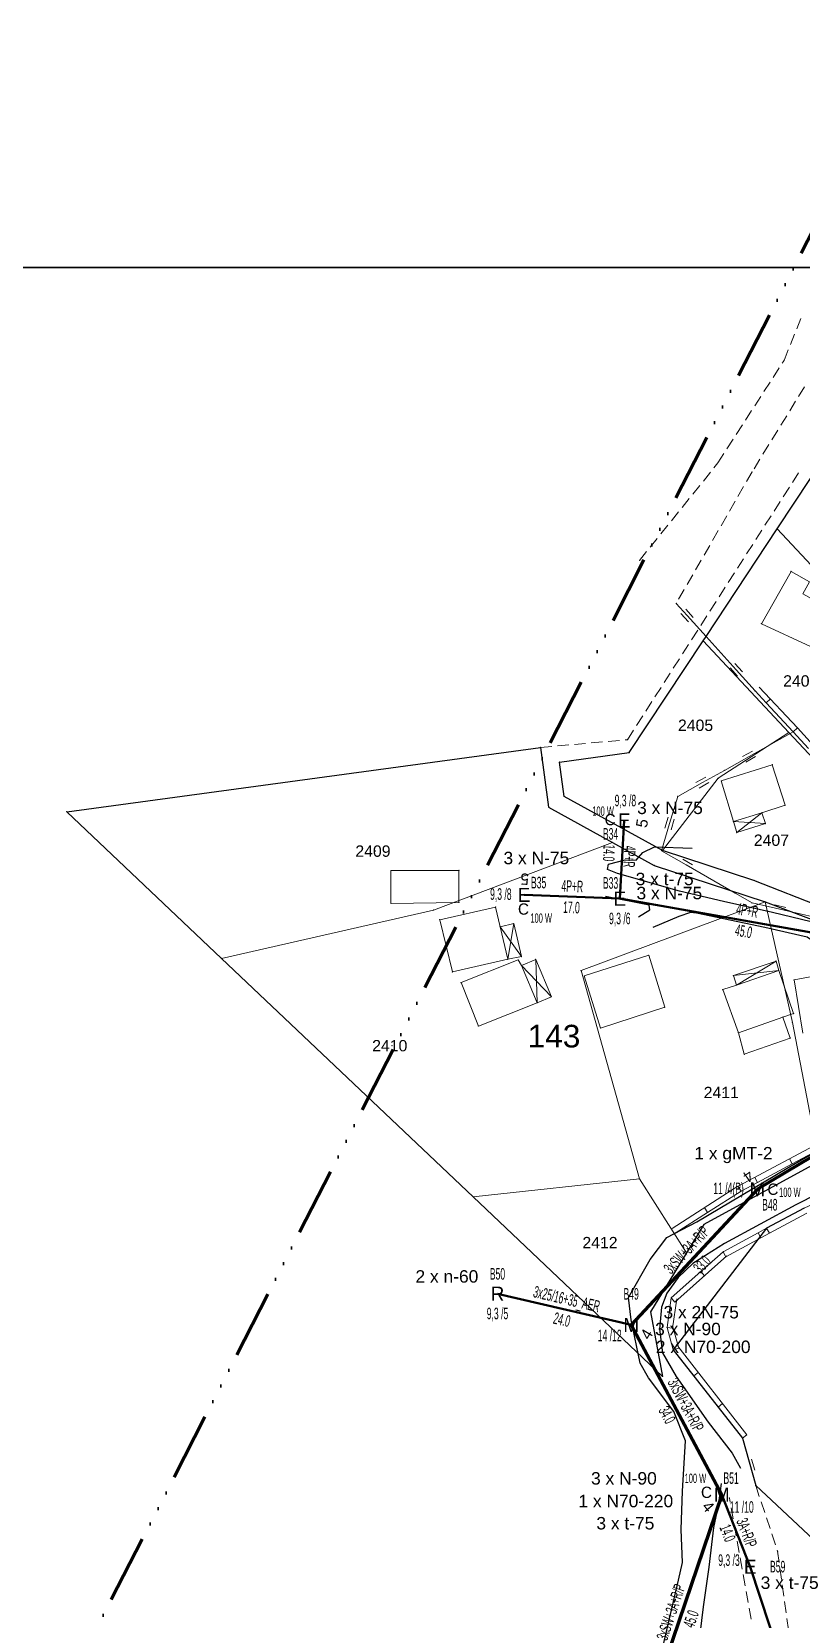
# Model space of a CAD drawing. Header units: millimetres. Extents: x 614452 to 616952, y 4151662 to 4153442.
# Drawn here: x 615285.9 to 615421.8, y 4152303.6 to 4152584.1 of the extents above; entities that cross this region are included whole.
import ezdxf
from ezdxf.enums import TextEntityAlignment as Align
from ezdxf.xclip import XClip

# ---------------------------------------------------------------- set-up
doc = ezdxf.new("R2010")
doc.units = ezdxf.units.MM
doc.header["$XCLIPFRAME"] = 2
doc.linetypes.add('ACAD_ISO14W100', pattern=[24, 12, -3, 0, -3, 0, -3, 0, -3])
for name, color, linetype, lineweight in [('02_ADA_ALN_YENI', 7, 'Continuous', 30), ('02_ADA_NO_YENI', 18, 'Continuous', 0), ('03_PARSEL_ALN_ESKI', 18, 'Continuous', 0), ('03_PARSEL_ALN_YENI', 171, 'Continuous', 0), ('03_PARSEL_NO_ESKI', 5, 'Continuous', 0), ('03_PARSEL_SNR_YENI', 5, 'Continuous', 0), ('04_YAPI_ALN_TSCLSIZ', 18, 'Continuous', 0), ('04_YAPI_SNR_TSCL', 232, 'Continuous', 0), ('04_YAPI_SNR_TSCLSZ', 77, 'Continuous', 0), ('06_DETAY_SNR_KROKI', 4, 'Continuous', 0), ('06_DETAY_SNR_PAFTA', 26, 'Continuous', 0), ('07_SNRTIP_GECERLI', 30, 'Continuous', 0), ('07_SNRTIP_SABIT', 18, 'Continuous', 0), ('DIREK_AG_MEVCUT', 120, 'Continuous', 25), ('DIREK_AG_YENI', 108, 'Continuous', 25), ('DIREK_OG_YENI', 10, 'Continuous', 25), ('HAT_AG_HAVAI_YENI', 3, 'Continuous', 50), ('HAT_OG_HAVAI_YENI', 1, 'Continuous', 70), ('NOKTA_DETAY_YENI', 171, 'Continuous', 0), ('NOKTA_PARSEL_ESKI', 6, 'Continuous', 0), ('NOKTA_PARSEL_YENI', 30, 'Continuous', 0), ('NOKTA_YAPI_TSCL', 232, 'Continuous', 0), ('NOKTA_YAPI_TSCLSIZ', 77, 'Continuous', 0), ('TRAFO_BOLGE_TUM', 254, 'ACAD_ISO14W100', 70)]:
    doc.layers.add(name, color=color, linetype=linetype, lineweight=lineweight)
for name, color, linetype in [('ANTET', 7, 'Continuous'), ('LAMBA_GUCU', 4, 'Continuous'), ('Unknown_Point_Feature', 7, 'Continuous')]:
    doc.layers.add(name, color=color, linetype=linetype)
doc.styles.add('Direk', font='B_CAD')
doc.styles.get("Standard").update_dxf_attribs({"font": 'Arial'})

# ---------------------------------------------------------------- blocks, each defined once
blk = doc.blocks.new('fggg')
at = {"layer": '02_ADA_ALN_YENI', "color": 252}
for points in [[(615438.07, 4152424.47, 0), (615413.46, 4152434.16, 0), (615397.28, 4152439.44, 0), (615379.93, 4152449.03, 0), (615379.11, 4152455.09, 0), (615391.42, 4152456.76, 0), (615404.48, 4152476.49, 0), (615404.99, 4152477.27, 0), (615417.56, 4152496.27, 0), (615440.88, 4152531.53, 0)], [(615422.33, 4152376.28, 0), (615415.69, 4152372.71, 0), (615399.2, 4152351.25, 0), (615411.43, 4152335.6, 0), (615413.77, 4152327.23, 0), (615438.88, 4152303.77, 0)]]:
    blk.add_polyline3d(points, dxfattribs=at)
blk.add_polyline3d([(615424.98, 4152384.48, 0), (615404.62, 4152373.38, 0), (615401.54, 4152368.36, 0), (615395.18, 4152357.96, 0), (615397.32, 4152346.53, 0), (615363.86, 4152378.24, 0), (615319.39, 4152420.4, 0), (615292.05, 4152446.31, 0), (615375.74, 4152457.67, 0), (615377.16, 4152447.14, 0), (615388.46, 4152440.9, 0), (615395.83, 4152436.82, 0), (615415.42, 4152430.41, 0), (615439.34, 4152421.35, 0), (615457.03, 4152420.97, 0), (615485.17, 4152426.64, 0), (615475.06, 4152416.98, 0), (615467.79, 4152411.78, 0), (615463.9, 4152409.32, 0), (615456.39, 4152404.57, 0), (615424.98, 4152384.48, 0)], close=True, dxfattribs=at)
at = {"layer": '03_PARSEL_ALN_ESKI', "color": 252}
for p in [(615403.53, 4152461.59), (615346.53, 4152439.35), (615416.93, 4152441.28), (615349.5, 4152404.97), (615408.07, 4152396.7), (615386.64, 4152370.17)]:
    blk.add_point(p, dxfattribs=at)
at = {"layer": '03_PARSEL_ALN_YENI', "color": 252}
for points in [[(615440.88, 4152531.53, 0), (615465.54, 4152515.16, 0), (615475.97, 4152465.5, 0), (615486.44, 4152456.85, 0), (615448.57, 4152463.15, 0), (615417.56, 4152496.27, 0), (615440.88, 4152531.53, 0)], [(615404.48, 4152476.49, 0), (615404.99, 4152477.27, 0), (615417.56, 4152496.27, 0), (615448.57, 4152463.15, 0), (615432.71, 4152446.33, 0), (615419.64, 4152460.29, 0), (615404.48, 4152476.49, 0)], [(615391.42, 4152456.76, 0), (615404.48, 4152476.49, 0), (615419.64, 4152460.29, 0), (615407.15, 4152452.23, 0), (615397.28, 4152439.44, 0), (615379.93, 4152449.03, 0), (615379.11, 4152455.09, 0), (615391.42, 4152456.76, 0)], [(615432.71, 4152446.33, 0), (615429.25, 4152442.67, 0), (615438.07, 4152424.47, 0), (615413.46, 4152434.16, 0), (615397.28, 4152439.44, 0), (615407.15, 4152452.23, 0), (615419.64, 4152460.29, 0), (615432.71, 4152446.33, 0)], [(615292.05, 4152446.31, 0), (615375.74, 4152457.67, 0), (615377.16, 4152447.14, 0), (615388.46, 4152440.9, 0), (615356.86, 4152428.94, 0), (615319.39, 4152420.4, 0), (615292.05, 4152446.31, 0)], [(615319.39, 4152420.4, 0), (615356.86, 4152428.94, 0), (615388.46, 4152440.9, 0), (615395.83, 4152436.82, 0), (615415.42, 4152430.41, 0), (615382.91, 4152418.25, 0), (615393.23, 4152381.46, 0), (615363.86, 4152378.24, 0), (615319.39, 4152420.4, 0)], [(615382.91, 4152418.25, 0), (615415.42, 4152430.41, 0), (615420.24, 4152409.06, 0), (615424.98, 4152384.48, 0), (615404.62, 4152373.38, 0), (615401.54, 4152368.36, 0), (615393.23, 4152381.46, 0), (615382.91, 4152418.25, 0)], [(615415.42, 4152430.41, 0), (615439.34, 4152421.35, 0), (615457.03, 4152420.97, 0), (615463.9, 4152409.32, 0), (615456.39, 4152404.57, 0), (615424.98, 4152384.48, 0), (615420.24, 4152409.06, 0), (615415.42, 4152430.41, 0)], [(615466.82, 4152366.92, 0), (615441.28, 4152346.09, 0), (615434.08, 4152333.07, 0), (615438.88, 4152303.77, 0), (615413.77, 4152327.23, 0), (615411.43, 4152335.6, 0), (615399.2, 4152351.25, 0), (615415.69, 4152372.71, 0), (615422.33, 4152376.28, 0), (615429.74, 4152379.72, 0), (615435.69, 4152367.2, 0), (615447.16, 4152372.33, 0), (615440.42, 4152387.37, 0), (615443.71, 4152389.5, 0), (615452.83, 4152394.8, 0), (615459.01, 4152383.53, 0), (615462.99, 4152375.15, 0), (615465.9, 4152369.98, 0), (615466.82, 4152366.92, 0)], [(615393.23, 4152381.46, 0), (615401.54, 4152368.36, 0), (615395.18, 4152357.96, 0), (615397.32, 4152346.53, 0), (615363.86, 4152378.24, 0), (615393.23, 4152381.46, 0)]]:
    blk.add_polyline3d(points, close=True, dxfattribs=at)
at = {"layer": '03_PARSEL_SNR_YENI', "color": 252}
for p, q in [((615415.69, 4152372.71, 0.95), (615421.86, 4152376.03, 0.95)), ((615416.17, 4152371.83, 0.95), (615422.8, 4152375.4, 0.95)), ((615415.69, 4152372.71, 0.95), (615416.17, 4152371.83, 0.95)), ((615402.81, 4152346.64, 0.95), (615399.2, 4152351.25, 0.95)), ((615412.21, 4152336.22, 0.95), (615399.99, 4152351.87, 0.95)), ((615402.81, 4152346.64, 0.95), (615403.6, 4152347.25, 0.95)), ((615407.12, 4152341.12, 0.95), (615402.81, 4152346.64, 0.95)), ((615407.12, 4152341.12, 0.95), (615407.9, 4152341.74, 0.95)), ((615411.43, 4152335.6, 0.95), (615407.12, 4152341.12, 0.95)), ((615411.43, 4152335.6, 0.95), (615412.21, 4152336.22, 0.95)), ((615411.43, 4152335.6, 0.95), (615412.77, 4152330.79, 0.95)), ((615412.77, 4152330.79, 0.95), (615413.77, 4152327.23, 0.95)), ((615413.04, 4152331.9, 0.95), (615413.58, 4152329.98, 0.95))]:
    blk.add_line(p, q, dxfattribs=at)
for p in [(615399.2, 4152351.25, 642.07), (615411.43, 4152335.6, 641.19), (615411.43, 4152335.6, 641.19), (615413.77, 4152327.23, 638.7)]:
    blk.add_point(p, dxfattribs=at)
at = {"layer": '04_YAPI_ALN_TSCLSIZ', "color": 252}
for points in [[(615427.06, 4152482.06, 0), (615423.46, 4152475.49, 0), (615414.76, 4152479.54, 0), (615420.02, 4152488.77, 0), (615423.29, 4152486.93, 0), (615422.11, 4152484.84, 0), (615427.06, 4152482.06, 0)], [(615409.82, 4152444.57, 0), (615407.66, 4152451.76, 0), (615416.69, 4152454.62, 0), (615418.96, 4152447.46, 0), (615414.87, 4152446.14, 0), (615409.82, 4152444.57, 0)], [(615349.3, 4152435.92, 0), (615361.32, 4152435.95, 0), (615361.33, 4152430.28, 0), (615349.32, 4152430.11, 0), (615349.3, 4152435.92, 0)], [(615360.17, 4152418, 0), (615357.93, 4152427.23, 0), (615367.79, 4152429.47, 0), (615368.6, 4152425.98, 0), (615369.94, 4152420.24, 0), (615360.17, 4152418, 0)], [(615375.17, 4152412.56, 0), (615364.78, 4152408.42, 0), (615361.71, 4152416.12, 0), (615371.81, 4152420.14, 0), (615372.39, 4152419.13, 0), (615375.17, 4152412.56, 0)], [(615418.57, 4152410.01, 0), (615410.72, 4152407.27, 0), (615407.95, 4152414.87, 0), (615410.38, 4152415.69, 0), (615417.83, 4152418.26, 0), (615420.44, 4152410.65, 0), (615418.57, 4152410.01, 0)], [(615418.57, 4152410.01, 0), (615419.87, 4152406.3, 0), (615411.74, 4152403.46, 0), (615410.72, 4152407.27, 0), (615418.57, 4152410.01, 0)]]:
    blk.add_polyline3d(points, close=True, dxfattribs=at)
at = {"layer": '04_YAPI_SNR_TSCL', "color": 252}
for p, q in [((615394.88, 4152420.96, 656.25), (615383.47, 4152417.31, 657.65)), ((615397.7, 4152411.75, 658.56), (615394.88, 4152420.96, 656.25)), ((615383.47, 4152417.31, 657.65), (615386.36, 4152408.07, 658.64)), ((615420.55, 4152416.59, 655.4), (615429.99, 4152418.36, 655.62)), ((615422.11, 4152407.17, 652.5), (615420.55, 4152416.59, 655.4)), ((615386.36, 4152408.07, 658.64), (615397.7, 4152411.75, 658.56))]:
    blk.add_line(p, q, dxfattribs=at)
at = {"layer": '04_YAPI_SNR_TSCLSZ', "color": 252}
for p, q in [((615414.76, 4152479.54, 673.28), (615420.02, 4152488.77, 672.51)), ((615420.02, 4152488.77, 672.51), (615423.29, 4152486.93, 672.48)), ((615423.46, 4152475.49, 672.84), (615414.76, 4152479.54, 673.28)), ((615416.69, 4152454.62, 656.51), (615407.66, 4152451.76, 665.5)), ((615418.96, 4152447.46, 665.45), (615416.69, 4152454.62, 656.51)), ((615407.66, 4152451.76, 665.5), (615409.82, 4152444.57, 665.04)), ((615414.87, 4152446.14, 656.75), (615409.82, 4152444.57, 665.04)), ((615414.87, 4152446.14, 656.75), (615410.41, 4152442.64, 663.73)), ((615414.87, 4152446.14, 656.75), (615418.96, 4152447.46, 665.45)), ((615415.47, 4152444.22, 664.09), (615414.87, 4152446.14, 656.75)), ((615409.82, 4152444.57, 665.04), (615410.41, 4152442.64, 663.73)), ((615409.82, 4152444.57, 665.04), (615415.47, 4152444.22, 664.09)), ((615410.41, 4152442.64, 663.73), (615415.47, 4152444.22, 664.09)), ((615361.32, 4152435.95, 661.65), (615349.3, 4152435.92, 658.32)), ((615349.3, 4152435.92, 658.32), (615349.32, 4152430.11, 660.18)), ((615361.33, 4152430.28, 661.1), (615361.32, 4152435.95, 661.65)), ((615349.32, 4152430.11, 660.18), (615361.33, 4152430.28, 661.1)), ((615367.79, 4152429.47, 661), (615357.93, 4152427.23, 661.1)), ((615368.6, 4152425.98, 657.53), (615367.79, 4152429.47, 661)), ((615357.93, 4152427.23, 661.1), (615360.17, 4152418, 658.33)), ((615371, 4152426.54, 661.18), (615368.6, 4152425.98, 657.53)), ((615368.6, 4152425.98, 657.53), (615372.36, 4152420.72, 661.2)), ((615368.6, 4152425.98, 657.53), (615369.94, 4152420.24, 661.18)), ((615369.94, 4152420.24, 661.18), (615371, 4152426.54, 661.18)), ((615372.36, 4152420.72, 661.2), (615371, 4152426.54, 661.18)), ((615360.17, 4152418, 658.33), (615369.94, 4152420.24, 661.18)), ((615371.81, 4152420.14, 657.4), (615361.71, 4152416.12, 656.35)), ((615369.94, 4152420.24, 661.18), (615372.36, 4152420.72, 661.2)), ((615371.81, 4152420.14, 657.4), (615372.39, 4152419.13, 657.45)), ((615372.39, 4152419.13, 657.45), (615374.89, 4152420.21, 658.02)), ((615374.89, 4152420.21, 658.02), (615377.68, 4152413.62, 658.18)), ((615375.17, 4152412.56, 656.1), (615374.89, 4152420.21, 658.02)), ((615409.81, 4152417.37, 656.67), (615417.35, 4152419.91, 655.27)), ((615410.38, 4152415.69, 654.05), (615417.35, 4152419.91, 655.27)), ((615417.35, 4152419.91, 655.27), (615417.83, 4152418.26, 655.36)), ((615375.17, 4152412.56, 656.1), (615372.39, 4152419.13, 657.45)), ((615372.39, 4152419.13, 657.45), (615377.68, 4152413.62, 658.18)), ((615417.83, 4152418.26, 655.36), (615409.81, 4152417.37, 656.67)), ((615409.81, 4152417.37, 656.67), (615410.38, 4152415.69, 654.05)), ((615410.38, 4152415.69, 654.05), (615417.83, 4152418.26, 655.36)), ((615417.83, 4152418.26, 655.36), (615420.44, 4152410.65, 652.8)), ((615361.71, 4152416.12, 656.35), (615364.78, 4152408.42, 656.11)), ((615410.38, 4152415.69, 654.05), (615407.95, 4152414.87, 656.75)), ((615407.95, 4152414.87, 656.75), (615410.72, 4152407.27, 657.1)), ((615364.78, 4152408.42, 656.11), (615375.17, 4152412.56, 656.1)), ((615377.68, 4152413.62, 658.18), (615375.17, 4152412.56, 656.1)), ((615418.57, 4152410.01, 652.84), (615410.72, 4152407.27, 657.1)), ((615420.44, 4152410.65, 652.8), (615418.57, 4152410.01, 652.84)), ((615419.87, 4152406.3, 653.71), (615418.57, 4152410.01, 652.84)), ((615410.72, 4152407.27, 657.1), (615411.74, 4152403.46, 652.46)), ((615411.74, 4152403.46, 652.46), (615419.87, 4152406.3, 653.71))]:
    blk.add_line(p, q, dxfattribs=at)
at = {"layer": '06_DETAY_SNR_KROKI', "color": 252}
for p, q in [((615401.64, 4152480.99, 0.95), (615399.72, 4152483.11, 0.95)), ((615401.9, 4152479.87, 0.95), (615400.56, 4152481.35, 0.95)), ((615402.73, 4152480.62, 0.95), (615401.39, 4152482.11, 0.95)), ((615404.99, 4152477.27, 0.95), (615401.64, 4152480.99, 0.95)), ((615410.31, 4152471.38, 0.95), (615404.99, 4152477.27, 0.95)), ((615410.57, 4152470.26, 0.95), (615409.23, 4152471.74, 0.95)), ((615411.4, 4152471.01, 0.95), (615410.06, 4152472.5, 0.95)), ((615413.66, 4152467.66, 0.95), (615410.31, 4152471.38, 0.95)), ((615415.63, 4152465.56, 0.95), (615413.66, 4152467.66, 0.95)), ((615421.14, 4152461.12, 0.95), (615414.39, 4152468.35, 0.95)), ((615415.63, 4152465.56, 0.95), (615416.36, 4152466.24, 0.95)), ((615420.41, 4152460.44, 0.95), (615415.63, 4152465.56, 0.95)), ((615412.59, 4152456.07, 0.95), (615420.41, 4152460.44, 0.95)), ((615420.41, 4152460.44, 0.95), (615421.14, 4152461.12, 0.95)), ((615423.09, 4152457.47, 0.95), (615420.41, 4152460.44, 0.95)), ((615433.23, 4152447.76, 0.95), (615421.15, 4152461.11, 0.95)), ((615411.44, 4152456.07, 0.95), (615413.19, 4152457.04, 0.95)), ((615404.35, 4152451.45, 0.95), (615408.23, 4152453.62, 0.95)), ((615408.23, 4152453.62, 0.95), (615412.59, 4152456.07, 0.95)), ((615411.99, 4152455.09, 0.95), (615413.74, 4152456.06, 0.95)), ((615399.98, 4152449.01, 0.95), (615404.35, 4152451.45, 0.95)), ((615403.2, 4152451.46, 0.95), (615404.94, 4152452.43, 0.95)), ((615403.75, 4152450.47, 0.95), (615405.49, 4152451.45, 0.95)), ((615398.55, 4152444.21, 0.95), (615399.98, 4152449.01, 0.95)), ((615397.72, 4152443.41, 0.95), (615398.3, 4152445.33, 0.95)), ((615398.8, 4152443.09, 0.95), (615399.37, 4152445.01, 0.95)), ((615397.12, 4152439.42, 0.95), (615398.55, 4152444.21, 0.95)), ((615397.12, 4152439.42, 0.95), (615401.45, 4152436.93, 0.95)), ((615400.87, 4152437.91, 0.95), (615402.6, 4152436.92, 0.95)), ((615401.45, 4152436.93, 0.95), (615410.12, 4152431.94, 0.95)), ((615410.12, 4152431.94, 0.95), (615413.13, 4152430.21, 0.95)), ((615413.13, 4152430.21, 0.95), (615418.01, 4152429.09, 0.95)), ((615417.16, 4152429.86, 0.95), (615419.11, 4152429.41, 0.95)), ((615418.01, 4152429.09, 0.95), (615427.75, 4152426.85, 0.95)), ((615425.93, 4152388.29, 0.95), (615410.69, 4152380.16, 0.95)), ((615426.4, 4152387.41, 0.95), (615420.23, 4152384.11, 0.95)), ((615420.23, 4152384.11, 0.95), (615414.05, 4152380.82, 0.95)), ((615420.23, 4152384.11, 0.95), (615419.76, 4152385, 0.95)), ((615414.05, 4152380.82, 0.95), (615411.17, 4152379.28, 0.95)), ((615414.05, 4152380.82, 0.95), (615413.58, 4152381.7, 0.95)), ((615410.63, 4152380.12, 0.95), (615399.02, 4152372.69, 0.95)), ((615411.17, 4152379.28, 0.95), (615405.27, 4152375.5, 0.95)), ((615411.17, 4152379.28, 0.95), (615410.63, 4152380.12, 0.95)), ((615405.27, 4152375.5, 0.95), (615399.56, 4152371.85, 0.95)), ((615405.27, 4152375.5, 0.95), (615404.73, 4152376.35, 0.95)), ((615414.19, 4152371.89, 0.95), (615415.69, 4152372.71, 0.95)), ((615408.03, 4152368.57, 0.95), (615414.19, 4152371.89, 0.95)), ((615408.5, 4152367.69, 0.95), (615416.17, 4152371.83, 0.95)), ((615414.19, 4152371.89, 0.95), (615414.66, 4152371.01, 0.95)), ((615399.5, 4152359.65, 0.95), (615408.69, 4152367.82, 0.95)), ((615404.06, 4152365.05, 0.95), (615408.03, 4152368.57, 0.95)), ((615408.03, 4152368.57, 0.95), (615408.5, 4152367.69, 0.95)), ((615398.83, 4152360.39, 0.95), (615404.06, 4152365.05, 0.95)), ((615404.06, 4152365.05, 0.95), (615404.73, 4152364.3, 0.95)), ((615398.09, 4152355.19, 0.95), (615398.83, 4152360.39, 0.95)), ((615398.83, 4152360.39, 0.95), (615399.5, 4152359.65, 0.95)), ((615399.08, 4152355.05, 0.95), (615399.82, 4152360.25, 0.95)), ((615398.09, 4152355.19, 0.95), (615399.08, 4152355.05, 0.95)), ((615399.2, 4152351.25, 0.95), (615398.09, 4152355.19, 0.95)), ((615400.16, 4152351.53, 0.95), (615399.05, 4152355.46, 0.95)), ((615399.2, 4152351.25, 0.95), (615400.16, 4152351.53, 0.95))]:
    blk.add_line(p, q, dxfattribs=at)
for p in [(615399.72, 4152483.11, 679.11), (615404.99, 4152477.27, 670.59), (615404.99, 4152477.27, 679.11), (615413.66, 4152467.66, 670.59), (615413.66, 4152467.66, 670.59), (615420.41, 4152460.44, 670.61), (615420.41, 4152460.44, 670.61), (615420.41, 4152460.44, 670.61), (615408.23, 4152453.62, 665.57), (615408.23, 4152453.62, 670.61), (615399.98, 4152449.01, 665.57), (615399.98, 4152449.01, 665.57), (615397.12, 4152439.42, 665.25), (615397.12, 4152439.42, 665.25), (615413.13, 4152430.21, 660.16), (615413.13, 4152430.21, 660.16), (615411.17, 4152379.28, 646.24), (615411.17, 4152379.28, 646.24), (615399.56, 4152371.85, 644.09), (615408.03, 4152368.57, 644.83), (615408.03, 4152368.57, 644.83), (615398.83, 4152360.39, 642.72), (615398.83, 4152360.39, 642.72), (615398.09, 4152355.19, 642.14), (615398.09, 4152355.19, 642.14), (615399.2, 4152351.25, 642.07)]:
    blk.add_point(p, dxfattribs=at)
at = {"layer": '06_DETAY_SNR_PAFTA', "color": 252}
for p, q in [((615421.01, 4152531.63, 0.95), (615421.76, 4152533.48, 0.95)), ((615419.89, 4152528.85, 0.95), (615420.64, 4152530.7, 0.95)), ((615418.77, 4152526.06, 0.95), (615419.52, 4152527.92, 0.95)), ((615416.83, 4152523.06, 0.95), (615417.92, 4152524.74, 0.95)), ((615418.46, 4152525.58, 0.95), (615418.77, 4152526.06, 0.95)), ((615415.2, 4152520.54, 0.95), (615416.29, 4152522.22, 0.95)), ((615422.4, 4152521.4, 0.95), (615421.35, 4152519.69, 0.95)), ((615413.58, 4152518.02, 0.95), (615414.66, 4152519.7, 0.95)), ((615420.82, 4152518.84, 0.95), (615419.77, 4152517.14, 0.95)), ((615411.95, 4152515.5, 0.95), (615413.03, 4152517.18, 0.95)), ((615419.25, 4152516.29, 0.95), (615418.2, 4152514.59, 0.95)), ((615410.32, 4152512.98, 0.95), (615411.41, 4152514.66, 0.95)), ((615417.67, 4152513.74, 0.95), (615416.62, 4152512.03, 0.95)), ((615407.07, 4152507.94, 0.95), (615408.15, 4152509.62, 0.95)), ((615408.69, 4152510.46, 0.95), (615409.78, 4152512.14, 0.95)), ((615416.1, 4152511.18, 0.95), (615415.05, 4152509.48, 0.95)), ((615406.39, 4152507.09, 0.95), (615407.07, 4152507.94, 0.95)), ((615414.52, 4152508.63, 0.95), (615413.47, 4152506.93, 0.95)), ((615402.63, 4152502.41, 0.95), (615403.88, 4152503.97, 0.95)), ((615404.51, 4152504.75, 0.95), (615405.76, 4152506.31, 0.95)), ((615413.13, 4152506.37, 0.95), (615412.13, 4152504.64, 0.95)), ((615420.25, 4152504.49, 0.95), (615421.33, 4152506.18, 0.95)), ((615400.75, 4152500.07, 0.95), (615402.01, 4152501.63, 0.95)), ((615410.13, 4152501.18, 0.95), (615409.13, 4152499.44, 0.95)), ((615411.63, 4152503.77, 0.95), (615410.63, 4152502.04, 0.95)), ((615417.01, 4152499.44, 0.95), (615418.09, 4152501.13, 0.95)), ((615418.63, 4152501.97, 0.95), (615419.71, 4152503.65, 0.95)), ((615398.87, 4152497.74, 0.95), (615400.13, 4152499.29, 0.95)), ((615408.64, 4152498.58, 0.95), (615407.64, 4152496.84, 0.95)), ((615415.39, 4152496.92, 0.95), (615416.47, 4152498.6, 0.95)), ((615397, 4152495.4, 0.95), (615398.25, 4152496.96, 0.95)), ((615407.14, 4152495.98, 0.95), (615406.14, 4152494.24, 0.95)), ((615413.77, 4152494.39, 0.95), (615414.85, 4152496.07, 0.95)), ((615395.12, 4152493.06, 0.95), (615396.37, 4152494.62, 0.95)), ((615405.64, 4152493.38, 0.95), (615404.64, 4152491.64, 0.95)), ((615412.15, 4152491.87, 0.95), (615413.23, 4152493.55, 0.95)), ((615393.24, 4152490.72, 0.95), (615394.49, 4152492.28, 0.95)), ((615404.14, 4152490.78, 0.95), (615403.14, 4152489.05, 0.95)), ((615410.53, 4152489.34, 0.95), (615411.61, 4152491.02, 0.95)), ((615402.64, 4152488.18, 0.95), (615401.65, 4152486.45, 0.95)), ((615408.91, 4152486.81, 0.95), (615409.99, 4152488.5, 0.95)), ((615401.15, 4152485.58, 0.95), (615400.15, 4152483.85, 0.95)), ((615407.29, 4152484.29, 0.95), (615408.37, 4152485.97, 0.95)), ((615405.67, 4152481.76, 0.95), (615406.75, 4152483.45, 0.95)), ((615404.05, 4152479.24, 0.95), (615405.13, 4152480.92, 0.95)), ((615400.82, 4152474.19, 0.95), (615401.89, 4152475.87, 0.95)), ((615402.43, 4152476.71, 0.95), (615403.51, 4152478.4, 0.95)), ((615399.2, 4152471.66, 0.95), (615400.28, 4152473.35, 0.95)), ((615397.58, 4152469.14, 0.95), (615398.66, 4152470.82, 0.95)), ((615395.96, 4152466.61, 0.95), (615397.04, 4152468.29, 0.95)), ((615394.34, 4152464.09, 0.95), (615395.42, 4152465.77, 0.95)), ((615392.72, 4152461.56, 0.95), (615393.8, 4152463.24, 0.95)), ((615387.69, 4152458.73, 0.95), (615389.69, 4152458.91, 0.95)), ((615390.68, 4152459, 0.95), (615391.1, 4152459.03, 0.95)), ((615391.1, 4152459.03, 0.95), (615392.18, 4152460.72, 0.95)), ((615375.74, 4152457.67, 0.95), (615377.73, 4152457.85, 0.95)), ((615378.73, 4152457.94, 0.95), (615380.72, 4152458.11, 0.95)), ((615381.72, 4152458.2, 0.95), (615383.71, 4152458.38, 0.95)), ((615384.71, 4152458.47, 0.95), (615386.7, 4152458.64, 0.95)), ((615413.77, 4152327.23, 0.95), (615414.4, 4152325.33, 0.95)), ((615409.26, 4152324.3, 0.95), (615409.13, 4152325.03, 0.95)), ((615414.72, 4152324.39, 0.95), (615415.35, 4152322.49, 0.95)), ((615409.79, 4152321.35, 0.95), (615409.44, 4152323.31, 0.95)), ((615415.67, 4152321.54, 0.95), (615416.3, 4152319.64, 0.95)), ((615410.32, 4152318.39, 0.95), (615409.97, 4152320.36, 0.95)), ((615416.62, 4152318.69, 0.95), (615417.25, 4152316.8, 0.95)), ((615410.85, 4152315.44, 0.95), (615410.49, 4152317.41, 0.95)), ((615417.57, 4152315.85, 0.95), (615417.63, 4152315.65, 0.95)), ((615411.37, 4152312.49, 0.95), (615411.02, 4152314.45, 0.95)), ((615417.63, 4152315.65, 0.95), (615417.9, 4152313.67, 0.95)), ((615411.9, 4152309.53, 0.95), (615411.55, 4152311.5, 0.95)), ((615418.04, 4152312.68, 0.95), (615418.31, 4152310.69, 0.95)), ((615412.43, 4152306.58, 0.95), (615412.08, 4152308.55, 0.95)), ((615418.45, 4152309.7, 0.95), (615418.72, 4152307.72, 0.95)), ((615412.95, 4152303.63, 0.95), (615412.6, 4152305.59, 0.95)), ((615418.85, 4152306.73, 0.95), (615419.12, 4152304.75, 0.95)), ((615419.26, 4152303.76, 0.95), (615419.53, 4152301.78, 0.95))]:
    blk.add_line(p, q, dxfattribs=at)
for p in [(615418.77, 4152526.06, 676.58), (615418.77, 4152526.06, 676.58), (615407.07, 4152507.94, 677.15), (615407.07, 4152507.94, 677.15), (615413.13, 4152506.37, 676.91), (615413.13, 4152506.37, 676.91), (615393.24, 4152490.72, 678.9), (615399.72, 4152483.11, 679.11), (615391.1, 4152459.03, 1), (615391.1, 4152459.03, 1), (615375.74, 4152457.67, 657.4), (615413.77, 4152327.23, 638.7), (615409.13, 4152325.03, 638.44), (615417.63, 4152315.65, 637.58), (615417.63, 4152315.65, 637.58)]:
    blk.add_point(p, dxfattribs=at)
at = {"layer": '07_SNRTIP_GECERLI', "color": 252}
for points in [[(615417.56, 4152496.27, 0), (615440.88, 4152531.53, 0)], [(615404.99, 4152477.27, 0), (615417.56, 4152496.27, 0)], [(615417.56, 4152496.27, 0), (615448.57, 4152463.15, 665.59)], [(615379.11, 4152455.09, 0), (615391.42, 4152456.76, 0), (615404.48, 4152476.49, 0), (615404.99, 4152477.27, 0)], [(615419.64, 4152460.29, 0), (615404.48, 4152476.49, 0)], [(615419.64, 4152460.29, 0), (615407.15, 4152452.23, 0), (615397.28, 4152439.44, 0)], [(615432.71, 4152446.33, 663.16), (615419.64, 4152460.29, 0)], [(615375.74, 4152457.67, 0), (615292.05, 4152446.31, 0)], [(615388.46, 4152440.9, 0), (615377.16, 4152447.14, 0), (615375.74, 4152457.67, 0)], [(615379.11, 4152455.09, 0), (615379.93, 4152449.03, 0), (615397.28, 4152439.44, 0)], [(615292.05, 4152446.31, 0), (615319.39, 4152420.4, 0)], [(615319.39, 4152420.4, 0), (615356.86, 4152428.94, 0), (615388.46, 4152440.9, 0)], [(615388.46, 4152440.9, 0), (615395.83, 4152436.82, 0), (615415.42, 4152430.41, 0)], [(615397.28, 4152439.44, 665.25), (615413.46, 4152434.16, 0), (615438.07, 4152424.47, 658.08)], [(615393.23, 4152381.46, 0), (615382.91, 4152418.25, 0), (615415.42, 4152430.41, 0)], [(615415.42, 4152430.41, 0), (615439.34, 4152421.35, 0), (615457.03, 4152420.97, 0)], [(615415.42, 4152430.41, 0), (615420.24, 4152409.06, 0), (615424.98, 4152384.48, 0)], [(615319.39, 4152420.4, 0), (615363.86, 4152378.24, 0)], [(615424.98, 4152384.48, 0), (615404.62, 4152373.38, 0), (615401.54, 4152368.36, 0)], [(615363.86, 4152378.24, 0), (615393.23, 4152381.46, 0)], [(615401.54, 4152368.36, 0), (615393.23, 4152381.46, 0)], [(615397.32, 4152346.53, 0), (615363.86, 4152378.24, 0)], [(615399.2, 4152351.25, 642.07), (615415.69, 4152372.71, 0)], [(615401.54, 4152368.36, 0), (615395.18, 4152357.96, 0), (615397.32, 4152346.53, 0)], [(615413.77, 4152327.23, 638.7), (615438.88, 4152303.77, 0)]]:
    blk.add_polyline3d(points, dxfattribs=at)
at = {"layer": '07_SNRTIP_SABIT', "color": 252}
for points in [[(615415.69, 4152372.71, 0), (615422.33, 4152376.28, 646.87), (615429.74, 4152379.72, 646.87)], [(615399.2, 4152351.25, 642.07), (615411.43, 4152335.6, 641.19), (615413.77, 4152327.23, 638.7)]]:
    blk.add_polyline3d(points, dxfattribs=at)
at = {"layer": 'NOKTA_DETAY_YENI', "color": 252}
for p in [(615418.77, 4152526.06, 676.58), (615407.07, 4152507.94, 677.15), (615413.13, 4152506.37, 676.91), (615393.24, 4152490.72, 678.9), (615399.72, 4152483.11, 679.11), (615413.66, 4152467.66, 670.59), (615391.1, 4152459.03), (615420.41, 4152460.44, 670.61), (615408.23, 4152453.62), (615399.98, 4152449.01, 665.57), (615397.12, 4152439.42), (615413.13, 4152430.21, 660.16), (615411.17, 4152379.28, 646.24), (615399.56, 4152371.85, 644.09), (615408.03, 4152368.57, 644.83), (615398.83, 4152360.39, 642.72), (615398.09, 4152355.19, 642.14), (615409.13, 4152325.03, 638.44), (615417.63, 4152315.65, 637.58)]:
    blk.add_point(p, dxfattribs=at)
at = {"layer": 'NOKTA_PARSEL_ESKI', "color": 252}
for p in [(615417.56, 4152496.27), (615404.48, 4152476.49), (615404.99, 4152477.27), (615419.64, 4152460.29), (615375.74, 4152457.67), (615391.42, 4152456.76), (615379.11, 4152455.09), (615407.15, 4152452.23), (615379.93, 4152449.03), (615292.05, 4152446.31), (615377.16, 4152447.14), (615388.46, 4152440.9), (615397.28, 4152439.44, 665.25), (615395.83, 4152436.82), (615413.46, 4152434.16), (615356.86, 4152428.94), (615415.42, 4152430.41), (615319.39, 4152420.4), (615382.91, 4152418.25), (615420.24, 4152409.06), (615393.23, 4152381.46), (615363.86, 4152378.24), (615404.62, 4152373.38), (615401.54, 4152368.36), (615395.18, 4152357.96), (615397.32, 4152346.53)]:
    blk.add_point(p, dxfattribs=at)
at = {"layer": 'NOKTA_PARSEL_YENI', "color": 252}
for p in [(615415.69, 4152372.71), (615399.2, 4152351.25, 642.07), (615411.43, 4152335.6, 641.19), (615413.77, 4152327.23, 638.7)]:
    blk.add_point(p, dxfattribs=at)
at = {"layer": 'NOKTA_YAPI_TSCL', "color": 252}
for p in [(615394.88, 4152420.96, 656.25), (615383.47, 4152417.31, 657.65), (615420.55, 4152416.59, 655.4), (615397.7, 4152411.75, 658.56), (615386.36, 4152408.07, 658.64)]:
    blk.add_point(p, dxfattribs=at)
at = {"layer": 'NOKTA_YAPI_TSCLSIZ', "color": 252}
for p in [(615420.02, 4152488.77, 672.51), (615414.76, 4152479.54, 673.28), (615416.69, 4152454.62), (615407.66, 4152451.76, 665.5), (615414.87, 4152446.14), (615418.96, 4152447.46, 665.45), (615409.82, 4152444.57, 665.04), (615410.41, 4152442.64, 663.73), (615415.47, 4152444.22, 664.09), (615349.3, 4152435.92), (615361.32, 4152435.95, 661.65), (615349.32, 4152430.11, 660.18), (615361.33, 4152430.28, 661.1), (615367.79, 4152429.47, 661), (615357.93, 4152427.23, 661.1), (615368.6, 4152425.98), (615371, 4152426.54, 661.18), (615369.94, 4152420.24, 661.18), (615371.81, 4152420.14, 657.4), (615372.36, 4152420.72, 661.2), (615374.89, 4152420.21, 658.02), (615417.35, 4152419.91, 655.27), (615360.17, 4152418, 658.33), (615372.39, 4152419.13, 657.45), (615409.81, 4152417.37, 656.67), (615417.83, 4152418.26, 655.36), (615361.71, 4152416.12, 656.35), (615407.95, 4152414.87, 656.75), (615410.38, 4152415.69), (615375.17, 4152412.56), (615377.68, 4152413.62, 658.18), (615364.78, 4152408.42), (615418.57, 4152410.01), (615420.44, 4152410.65), (615410.72, 4152407.27, 657.1), (615419.87, 4152406.3, 653.71), (615411.74, 4152403.46, 652.46)]:
    blk.add_point(p, dxfattribs=at)
at = {"layer": '02_ADA_NO_YENI', "color": 252}
blk.add_text('143', height=4, dxfattribs=at).set_placement((615373.46, 4152404.66))
at = {"layer": '03_PARSEL_NO_ESKI', "color": 252}
for s, p in [('2406', (615418.61, 4152468.42)), ('2405', (615400.03, 4152460.59)), ('2407', (615413.43, 4152440.28)), ('2409', (615343.03, 4152438.35)), ('2410', (615346, 4152403.97)), ('2411', (615404.57, 4152395.7)), ('2412', (615383.14, 4152369.17))]:
    blk.add_text(s, height=2, dxfattribs=at).set_placement(p)

msp = doc.modelspace()

# ---------------------------------------------------------------- linework, layer by layer
msp.add_lwpolyline([(616327.5, 4152542.5), (615240.74, 4152542.5), (615240.74, 4153442.5), (615430.75, 4153442.5)])
at = {"color": 5}
for points in [[(615487.93, 4152431.38), (615486.08, 4152430.02), (615484.35, 4152428.5), (615478.87, 4152427.35), (615472.61, 4152426.89), (615461.45, 4152425.91), (615449.05, 4152424.71), (615437.69, 4152423.68), (615433.67, 4152423.27), (615425.27, 4152426.44), (615416.7, 4152428.5), (615408.09, 4152430.47), (615400.27, 4152432.28), (615389.37, 4152435.38), (615387.6, 4152436.08), (615387.77, 4152437.03), (615390.69, 4152437.81), (615392.62, 4152437.73), (615393.82, 4152439.09), (615395.88, 4152440.08), (615402.52, 4152439.87)], [(615393.08, 4152427.74), (615395.03, 4152428.98), (615394.94, 4152429.81), (615387.25, 4152431.34)], [(615480.57, 4152424.8), (615471.51, 4152423.27), (615460.71, 4152421.79), (615447.56, 4152420.55), (615443.23, 4152420.02), (615441.22, 4152419.89), (615438.29, 4152420.31), (615434.91, 4152419.85), (615431.29, 4152420.06), (615429.37, 4152419.67), (615422.84, 4152424.14), (615415.35, 4152425.84), (615403.3, 4152428.36), (615402.23, 4152428.49), (615400.2, 4152427.82), (615395.61, 4152425.84)], [(615397.34, 4152298.71), (615400.15, 4152310.54), (615400.8, 4152313.66), (615400.62, 4152319.46), (615400.8, 4152326.27), (615401.33, 4152335.14), (615399.28, 4152340.35), (615394.82, 4152346.27), (615393.35, 4152348.87), (615391.77, 4152356.54), (615391.31, 4152360.48), (615395.12, 4152367.21), (615398.05, 4152371.08), (615403.38, 4152373.83), (615419.34, 4152383.34), (615435.51, 4152392.78), (615443.12, 4152397.69)], [(615439.71, 4152387.32), (615439.71, 4152387.32), (615437.37, 4152386.35), (615428.39, 4152380.7), (615420.84, 4152376.82), (615408.24, 4152370.01), (615402.63, 4152366.46), (615400.05, 4152363.98), (615398.07, 4152361.26), (615397.13, 4152358.79), (615396.79, 4152354.86), (615397.28, 4152350.67), (615399.71, 4152346.49), (615405.36, 4152338.44), (615409.58, 4152332.94), (615411.08, 4152330.29)], [(615407.68, 4152327.59), (615407.15, 4152323.75), (615406.33, 4152319.82), (615405.51, 4152312.83), (615404.5, 4152305.83), (615403.3, 4152296.18)]]:
    msp.add_lwpolyline(points, dxfattribs=at)
at = {"layer": 'ANTET', "flags": 128}
msp.add_lwpolyline([(614452.5, 4151777.5), (614452.5, 4152542.5), (616764.34, 4152542.5), (616764.34, 4151662.5), (614452.5, 4151662.5)], close=True, dxfattribs=at)
at = {"layer": 'HAT_AG_HAVAI_YENI'}
for p, q in [((615389.75, 4152430.95), (615390.54, 4152444.76)), ((615389.75, 4152430.95), (615372.83, 4152431.6)), ((615434.17, 4152423.12), (615389.75, 4152430.95)), ((615368.14, 4152361.15), (615391.76, 4152355.62)), ((615407.77, 4152325.62), (615412.79, 4152312.9)), ((615412.79, 4152312.9), (615423.58, 4152280.13))]:
    msp.add_line(p, q, dxfattribs=at)
at = {"layer": 'HAT_OG_HAVAI_YENI'}
for p, q in [((615438.05, 4152393.96), (615414.06, 4152379.59)), ((615414.06, 4152379.59), (615391.76, 4152355.62)), ((615391.76, 4152355.62), (615407.77, 4152325.62)), ((615407.77, 4152325.62), (615393.31, 4152282.95))]:
    msp.add_line(p, q, dxfattribs=at)
at = {"layer": 'TRAFO_BOLGE_TUM', "flags": 128}
msp.add_lwpolyline([(615486.15, 4152669.73), (615486.14, 4152669.74), (616077.97, 4153209.43), (616078.15, 4153209.6), (616079.01, 4153210.2), (616079.07, 4153210.22), (616079.06, 4153210.23), (616244.06, 4153303.22), (616244.96, 4153303.63), (616245.97, 4153303.9), (616247.01, 4153303.99), (616248.05, 4153303.9), (616248.33, 4153303.83), (616248.33, 4153303.84), (616279.31, 4153296.85), (616280.04, 4153296.64), (616280.99, 4153296.2), (616281.85, 4153295.6), (616282.59, 4153294.86), (616283.19, 4153294), (616283.63, 4153293.05), (616283.9, 4153292.04), (616283.99, 4153291), (616283.9, 4153289.96), (616283.63, 4153288.95), (616283.19, 4153288.01), (616283.19, 4153288.01), (615803.49, 4152453.53), (615803.48, 4152453.52), (615803.31, 4152453.28), (615803.33, 4152453.27), (615607.27, 4152149.14), (615606.83, 4152148.54), (615606.09, 4152147.8), (615605.23, 4152147.2), (615604.28, 4152146.75), (615603.27, 4152146.48), (615602.57, 4152146.42), (615602.57, 4152146.4), (615216.37, 4152124.26), (615216.03, 4152124.25), (615214.99, 4152124.34), (615213.97, 4152124.61), (615213.03, 4152125.05), (615212.17, 4152125.65), (615211.43, 4152126.39), (615210.83, 4152127.25), (615210.39, 4152128.2), (615210.12, 4152129.21), (615210.03, 4152130.25), (615210.12, 4152131.29), (615210.39, 4152132.3), (615210.7, 4152132.98), (615210.69, 4152132.98), (615484.84, 4152668.05), (615484.98, 4152668.31), (615485.58, 4152669.17), (615486.15, 4152669.73), (615486.15, 4152669.73)], dxfattribs=at)

# ---------------------------------------------------------------- block references
ref = msp.add_blockref('fggg', (0, 0))
XClip(ref).set_block_clipping_path([(615240.7433106549, 4153442.5), (615240.7433106545, 4152542.5), (614452.5, 4152542.5), (614452.5, 4151662.5), (616764.340303037, 4151662.5), (616764.340303037, 4152542.5), (616327.5, 4152542.5), (616327.5, 4153442.5)])

# ---------------------------------------------------------------- texts
at = {"layer": 'DIREK_AG_MEVCUT', "width": 0.53}
for s, p in [('B50', (615368.14, 4152364.65)), ('9,3 /5', (615368.14, 4152357.65))]:
    msp.add_text(s, height=2.05, dxfattribs=at).set_placement(p, align=Align.MIDDLE_CENTER)
at = {"layer": 'DIREK_AG_MEVCUT', "style": 'Direk'}
msp.add_text('R', height=2.5, dxfattribs=at).set_placement((615368.14, 4152361.15), align=Align.MIDDLE_CENTER)
at = {"layer": 'DIREK_AG_YENI', "width": 0.53}
for s, p in [('9,3 /8', (615390.74, 4152448.29)), ('B34', (615388.12, 4152442.4)), ('B35', (615375.41, 4152433.79)), ('B33', (615388.12, 4152433.73)), ('9,3 /8', (615368.73, 4152431.76)), ('9,3 /6', (615389.75, 4152427.45)), ('9,3 /3', (615409.04, 4152314.07)), ('B59', (615417.64, 4152312.92))]:
    msp.add_text(s, height=2.05, dxfattribs=at).set_placement(p, align=Align.MIDDLE_CENTER)
at = {"layer": 'DIREK_AG_YENI', "color": 4, "style": 'Direk'}
for p in [(615388.04, 4152444.92), (615372.73, 4152429.12)]:
    msp.add_text('C', height=2, dxfattribs=at).set_placement(p, align=Align.MIDDLE_CENTER)
at = {"layer": 'DIREK_AG_YENI', "style": 'Direk'}
for p in [(615390.54, 4152444.76), (615372.83, 4152431.6), (615389.75, 4152430.95), (615412.79, 4152312.9)]:
    msp.add_text('E', height=2.5, dxfattribs=at).set_placement(p, align=Align.MIDDLE_CENTER)
at = {"layer": 'DIREK_AG_YENI', "color": 32, "style": 'Direk'}
for rotation, p in [(440.6758, (615393.67, 4152444.28)), (537.8043, (615372.94, 4152434.4))]:
    msp.add_text('5', height=2, rotation=rotation, dxfattribs=at).set_placement(p, align=Align.MIDDLE_CENTER)
at = {"layer": 'DIREK_OG_YENI', "width": 0.53}
for s, p in [('11 /4(P)', (615408.96, 4152379.76)), ('B48', (615416.26, 4152376.87)), ('B49', (615391.76, 4152361.12)), ('14 /12', (615387.97, 4152353.77)), ('B51', (615409.41, 4152328.57)), ('11 /10', (615411.3, 4152323.46))]:
    msp.add_text(s, height=2.05, dxfattribs=at).set_placement(p, align=Align.MIDDLE_CENTER)
at = {"layer": 'DIREK_OG_YENI', "color": 32, "style": 'Direk'}
for rotation, p in [(214.9513, (615412.45, 4152381.89)), (418.8757, (615394.48, 4152353.99)), (310.7023, (615405.37, 4152323.52))]:
    msp.add_text('4', height=2, rotation=rotation, dxfattribs=at).set_placement(p, align=Align.MIDDLE_CENTER)
at = {"layer": 'DIREK_OG_YENI', "style": 'Direk'}
for p in [(615414.06, 4152379.59), (615391.76, 4152355.62), (615407.77, 4152325.62)]:
    msp.add_text('M', height=2.5, dxfattribs=at).set_placement(p, align=Align.MIDDLE_CENTER)
at = {"layer": 'DIREK_OG_YENI', "color": 4, "style": 'Direk'}
for p in [(615416.81, 4152379.61), (615405.06, 4152326.05)]:
    msp.add_text('C', height=2, dxfattribs=at).set_placement(p, align=Align.MIDDLE_CENTER)
at = {"layer": 'HAT_AG_HAVAI_YENI', "lineweight": 30, "width": 0.53}
for s, rotation, p in [('14.0', 267.4161, (615388.87, 4152438.98)), ('17.0', 357.8043, (615381.25, 4152430.43, 307686.41)), ('45.0', 350.0008, (615411.81, 4152426.2, 307694.87)), ('24.0', 346.8266, (615379.76, 4152357.56, 307695.88)), ('14.0', 290.8743, (615409.76, 4152319.22, 307706.27))]:
    msp.add_text(s, height=2.05, rotation=rotation, dxfattribs=at).set_placement(p, align=Align.TOP_CENTER)
for s, rotation, p in [('4P+R', 267.5952, (615390.44, 4152438.42)), ('4P+R', 357.8043, (615381.32, 4152432.13, 307686.41)), ('4P+R', 350.0008, (615412.1, 4152427.87, 307694.87)), ('3x25/16+35_AER', 346.8266, (615380.14, 4152359.21, 307695.88)), ('3A+R/P', 290.8743, (615411.23, 4152318.54, 307706.27))]:
    msp.add_text(s, height=2.05, rotation=rotation, dxfattribs=at).set_placement(p, align=Align.CENTER)
at = {"layer": 'HAT_OG_HAVAI_YENI', "lineweight": 30, "width": 0.53}
for rotation, p in [(407.0648, (615402.28, 4152368.19, 307695.88)), (298.1034, (615400.51, 4152341.02, 307703.89)), (431.2708, (615399.74, 4152304.56, 307696.65))]:
    msp.add_text('3xSW+3A+R/P', height=2.05, rotation=rotation, dxfattribs=at).set_placement(p, align=Align.CENTER)
for s, rotation, p in [('33.0', 407.0648, (615403.53, 4152367.03, 307695.88)), ('34.0', 298.1034, (615399.01, 4152340.22, 307703.89)), ('45.0', 431.2708, (615401.35, 4152304.01, 307696.65))]:
    msp.add_text(s, height=2.05, rotation=rotation, dxfattribs=at).set_placement(p, align=Align.TOP_CENTER)
at = {"layer": 'LAMBA_GUCU', "width": 0.55}
for p in [(615386.8, 4152446.42), (615375.86, 4152427.51), (615419.8, 4152379.07), (615403.11, 4152328.53)]:
    msp.add_text('100 W', height=1.65, dxfattribs=at).set_placement(p, align=Align.MIDDLE_CENTER)
at = {"layer": 'Unknown_Point_Feature', "color": 0}
for s, p in [('3 x N-75', (615392.81, 4152445.9)), ('3 x N-75', (615369.2, 4152437.04)), ('3 x t-75', (615392.55, 4152433.33)), ('3 x N-75', (615392.7, 4152430.84)), ('1 x gMT-2', (615402.92, 4152384.87)), ('2 x n-60', (615353.65, 4152363.1)), ('3 x 2N-75', (615397.47, 4152356.78)), ('3 x N-90', (615395.99, 4152353.81)), ('2 x N70-200', (615396.11, 4152350.66)), ('3 x N-90', (615384.67, 4152327.42)), ('1 x N70-220', (615382.44, 4152323.41)), ('3 x t-75', (615385.61, 4152319.49)), ('3 x t-75', (615414.64, 4152308.98))]:
    msp.add_text(s, height=2.2, dxfattribs=at).set_placement(p)

doc.saveas('drawing.dxf')
